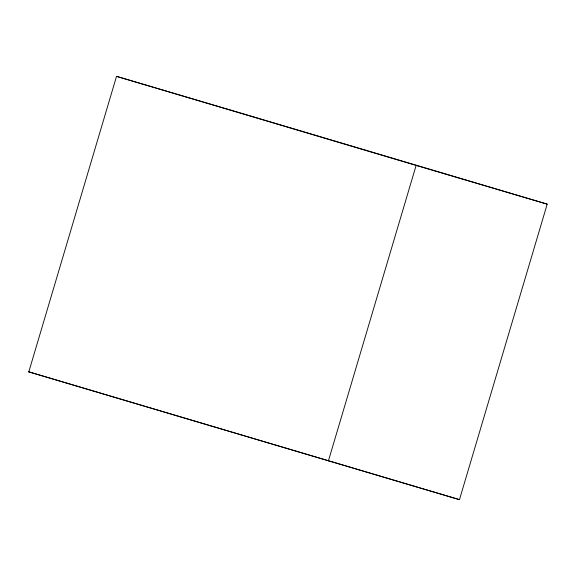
<?xml version="1.0" encoding="UTF-8"?>
<svg xmlns="http://www.w3.org/2000/svg" width="576" height="576" viewBox="0 0 576 576"><rect width="100%" height="100%" fill="white"/><g stroke="black" fill="none" stroke-linecap="round" stroke-linejoin="round"><path stroke-width="0.86" d="M28.8 371.858L116.532 76.356L247.601 115.078L547.2 204.142L459.468 499.644L28.8 371.858L459.468 499.644M328.399 460.922L416.131 165.42L547.2 204.142M116.532 76.356L416.131 165.42"/></g></svg>
